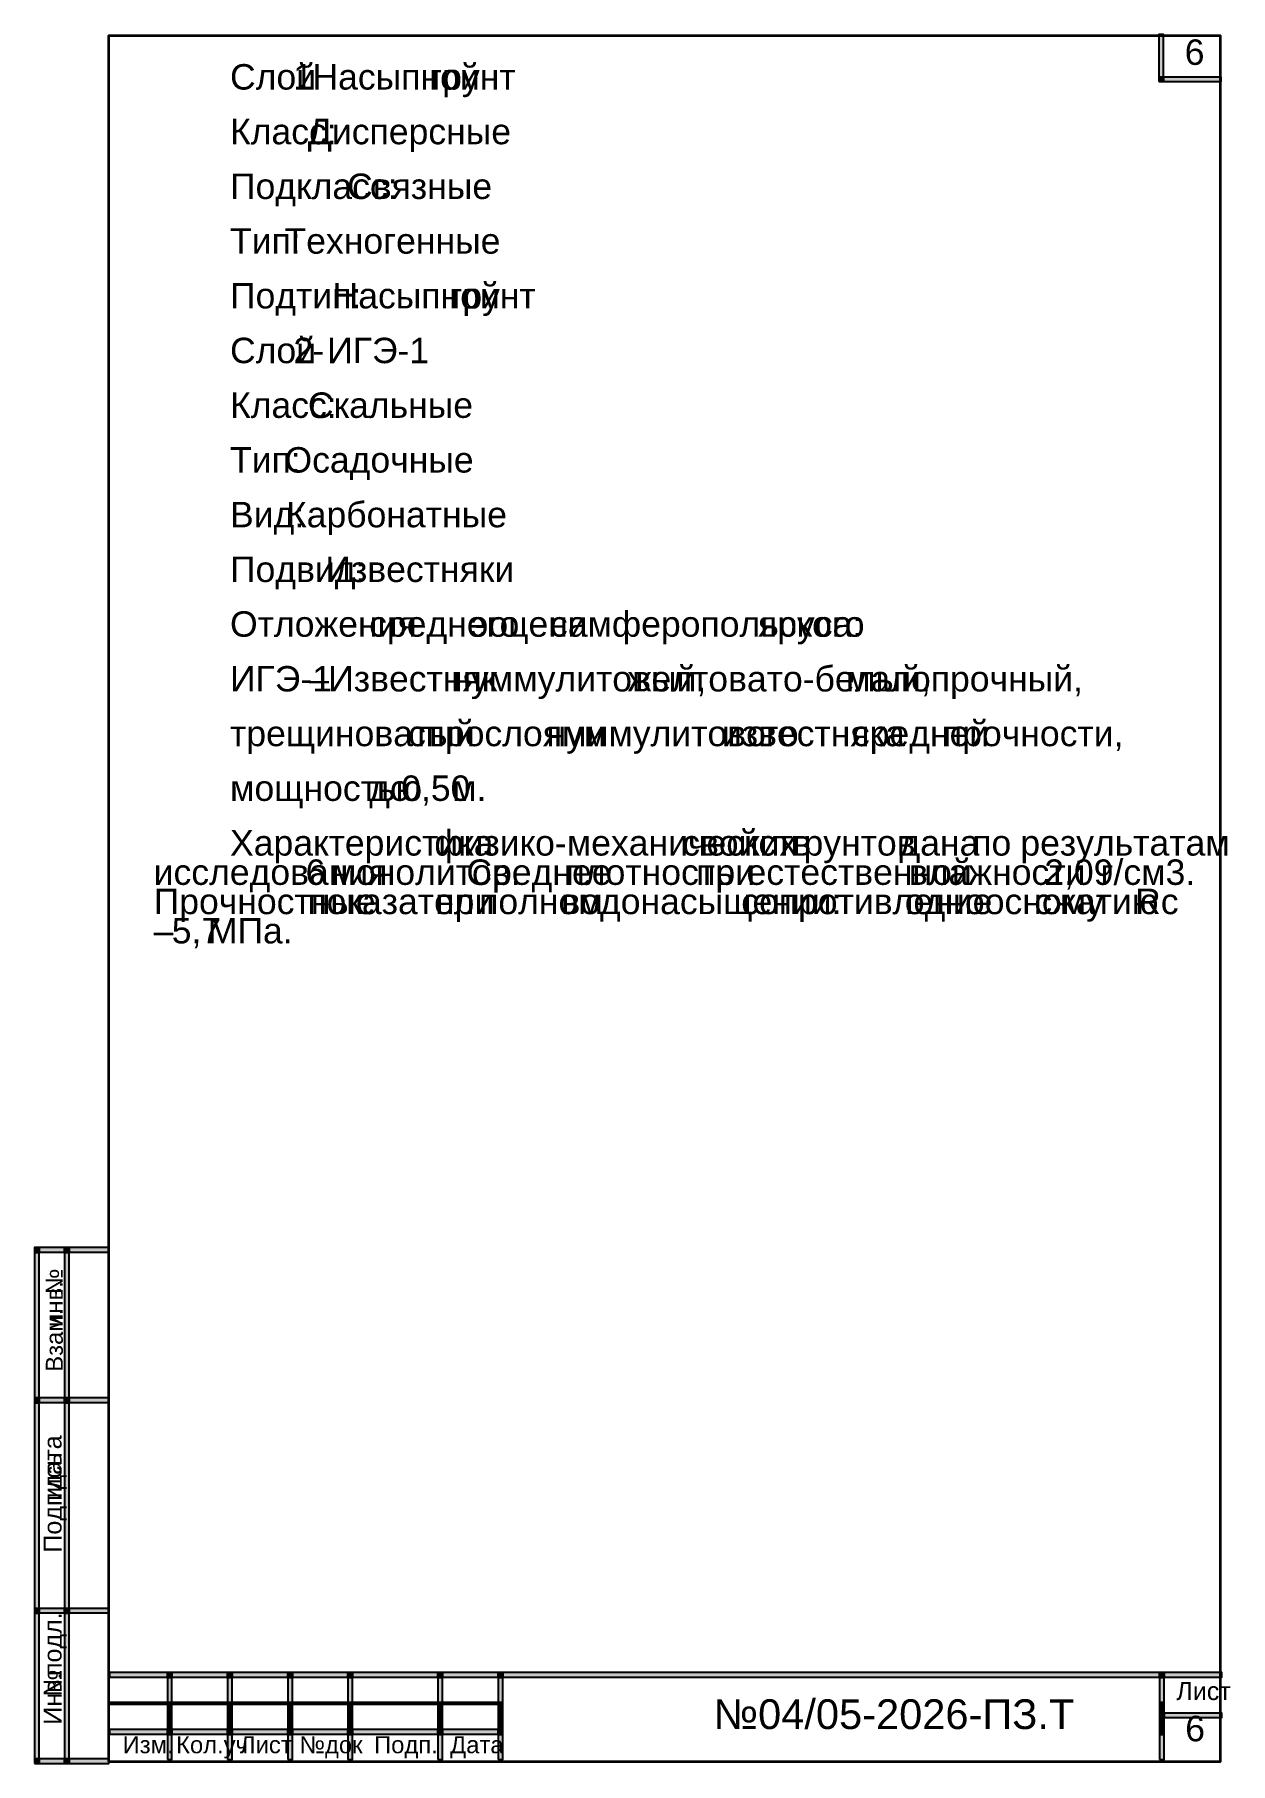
# Model space of a CAD drawing. Extents: x 8 to 21351, y 0 to 420.
# Drawn here: x 1557.8 to 1756.7, y 4.7 to 292.2 of the extents above; entities that cross this region are included whole.
import ezdxf

# ---------------------------------------------------------------- set-up
doc = ezdxf.new("R2010")
doc.units = 0
doc.layers.add('TEY_REVIEW_AXIS', color=7, linetype='Continuous')
doc.layers.add('TEY_REVIEW_LEADER', color=7, linetype='Continuous')
doc.styles.add('TEYPDFCAD_TEXT', font='arial.ttf')

msp = doc.modelspace()

# ---------------------------------------------------------------- hatches: boundary and pattern name
for points in [[(1744.81, 285.16), (1745.57, 285.16), (1745.57, 292.23), (1744.81, 292.23)], [(1744.81, 284.4), (1745.57, 284.4), (1745.57, 285.16), (1744.81, 285.16)], [(1744.81, 284.4), (1745.57, 284.4), (1745.57, 285.16), (1744.81, 285.16)], [(1745.57, 284.4), (1755.18, 284.4), (1755.18, 285.16), (1745.57, 285.16)], [(1557.78, 89.66), (1558.55, 89.66), (1558.55, 90.47), (1557.78, 90.47)], [(1557.78, 89.7), (1558.55, 89.7), (1558.55, 90.47), (1557.78, 90.47)], [(1557.78, 65.45), (1558.55, 65.45), (1558.55, 89.66), (1557.78, 89.66)], [(1558.55, 89.7), (1562.78, 89.7), (1562.78, 90.47), (1558.55, 90.47)], [(1562.78, 89.7), (1563.54, 89.7), (1563.54, 90.47), (1562.78, 90.47)], [(1562.78, 89.66), (1563.54, 89.66), (1563.54, 89.7), (1562.78, 89.7)], [(1562.78, 65.45), (1563.54, 65.45), (1563.54, 89.66), (1562.78, 89.66)], [(1563.54, 89.7), (1570.14, 89.7), (1570.14, 90.47), (1563.54, 90.47)], [(1557.78, 64.64), (1558.55, 64.64), (1558.55, 65.45), (1557.78, 65.45)], [(1557.78, 30.44), (1558.55, 30.44), (1558.55, 64.64), (1557.78, 64.64)], [(1558.55, 64.69), (1562.78, 64.69), (1562.78, 65.45), (1558.55, 65.45)], [(1562.78, 64.64), (1563.54, 64.64), (1563.54, 65.45), (1562.78, 65.45)], [(1562.78, 30.44), (1563.54, 30.44), (1563.54, 64.64), (1562.78, 64.64)], [(1563.54, 64.69), (1570.14, 64.69), (1570.14, 65.45), (1563.54, 65.45)], [(1557.78, 29.63), (1558.55, 29.63), (1558.55, 30.44), (1557.78, 30.44)], [(1557.78, 5.42), (1558.55, 5.42), (1558.55, 29.63), (1557.78, 29.63)], [(1558.55, 29.68), (1562.78, 29.68), (1562.78, 30.44), (1558.55, 30.44)], [(1562.78, 29.63), (1563.54, 29.63), (1563.54, 30.44), (1562.78, 30.44)], [(1562.78, 5.42), (1563.54, 5.42), (1563.54, 29.63), (1562.78, 29.63)], [(1563.54, 29.68), (1570.14, 29.68), (1570.14, 30.44), (1563.54, 30.44)], [(1570.27, 19.01), (1579.88, 19.01), (1579.88, 19.77), (1570.27, 19.77)], [(1579.88, 19.01), (1580.64, 19.01), (1580.64, 19.77), (1579.88, 19.77)], [(1579.88, 18.97), (1580.64, 18.97), (1580.64, 19.01), (1579.88, 19.01)], [(1579.88, 14.77), (1580.64, 14.77), (1580.64, 18.97), (1579.88, 18.97)], [(1580.64, 19.01), (1589.87, 19.01), (1589.87, 19.77), (1580.64, 19.77)], [(1589.87, 19.01), (1590.63, 19.01), (1590.63, 19.77), (1589.87, 19.77)], [(1589.87, 18.97), (1590.63, 18.97), (1590.63, 19.01), (1589.87, 19.01)], [(1589.87, 14.77), (1590.63, 14.77), (1590.63, 18.97), (1589.87, 18.97)], [(1590.63, 19.01), (1599.9, 19.01), (1599.9, 19.77), (1590.63, 19.77)], [(1599.9, 19.01), (1600.67, 19.01), (1600.67, 19.77), (1599.9, 19.77)], [(1599.9, 18.97), (1600.67, 18.97), (1600.67, 19.01), (1599.9, 19.01)], [(1599.9, 14.77), (1600.67, 14.77), (1600.67, 18.97), (1599.9, 18.97)], [(1600.67, 19.01), (1609.9, 19.01), (1609.9, 19.77), (1600.67, 19.77)], [(1609.9, 19.01), (1610.66, 19.01), (1610.66, 19.77), (1609.9, 19.77)], [(1609.9, 18.97), (1610.66, 18.97), (1610.66, 19.01), (1609.9, 19.01)], [(1609.9, 14.77), (1610.66, 14.77), (1610.66, 18.97), (1609.9, 18.97)], [(1610.66, 19.01), (1624.88, 19.01), (1624.88, 19.77), (1610.66, 19.77)], [(1624.88, 19.01), (1625.64, 19.01), (1625.64, 19.77), (1624.88, 19.77)], [(1624.88, 18.97), (1625.64, 18.97), (1625.64, 19.01), (1624.88, 19.01)], [(1624.88, 14.77), (1625.64, 14.77), (1625.64, 18.97), (1624.88, 18.97)], [(1625.64, 19.01), (1634.91, 19.01), (1634.91, 19.77), (1625.64, 19.77)], [(1634.91, 19.01), (1635.68, 19.01), (1635.68, 19.77), (1634.91, 19.77)], [(1634.91, 18.97), (1635.68, 18.97), (1635.68, 19.01), (1634.91, 19.01)], [(1634.91, 14.77), (1635.68, 14.77), (1635.68, 18.97), (1634.91, 18.97)], [(1635.68, 19.01), (1744.94, 19.01), (1744.94, 19.77), (1635.68, 19.77)], [(1744.94, 19.01), (1745.7, 19.01), (1745.7, 19.77), (1744.94, 19.77)], [(1744.94, 18.97), (1745.7, 18.97), (1745.7, 19.01), (1744.94, 19.01)], [(1744.94, 14.77), (1745.7, 14.77), (1745.7, 18.97), (1744.94, 18.97)], [(1745.7, 19.01), (1755.31, 19.01), (1755.31, 19.77), (1745.7, 19.77)], [(1570.27, 14.52), (1579.88, 14.52), (1579.88, 14.77), (1570.27, 14.77)], [(1579.88, 13.97), (1580.64, 13.97), (1580.64, 14.77), (1579.88, 14.77)], [(1580.64, 14.52), (1589.87, 14.52), (1589.87, 14.77), (1580.64, 14.77)], [(1589.87, 13.97), (1590.63, 13.97), (1590.63, 14.77), (1589.87, 14.77)], [(1590.63, 14.52), (1599.9, 14.52), (1599.9, 14.77), (1590.63, 14.77)], [(1599.9, 13.97), (1600.67, 13.97), (1600.67, 14.77), (1599.9, 14.77)], [(1600.67, 14.52), (1609.9, 14.52), (1609.9, 14.77), (1600.67, 14.77)], [(1609.9, 13.97), (1610.66, 13.97), (1610.66, 14.77), (1609.9, 14.77)], [(1610.66, 14.52), (1624.88, 14.52), (1624.88, 14.77), (1610.66, 14.77)], [(1624.88, 13.97), (1625.64, 13.97), (1625.64, 14.77), (1624.88, 14.77)], [(1625.64, 14.52), (1634.91, 14.52), (1634.91, 14.77), (1625.64, 14.77)], [(1634.91, 13.97), (1635.68, 13.97), (1635.68, 14.77), (1634.91, 14.77)], [(1744.94, 13.97), (1745.7, 13.97), (1745.7, 14.77), (1744.94, 14.77)], [(1579.88, 13.04), (1580.64, 13.04), (1580.64, 13.97), (1579.88, 13.97)], [(1579.88, 12.23), (1580.64, 12.23), (1580.64, 13.04), (1579.88, 13.04)], [(1579.88, 10.29), (1580.64, 10.29), (1580.64, 12.23), (1579.88, 12.23)], [(1589.87, 13.04), (1590.63, 13.04), (1590.63, 13.97), (1589.87, 13.97)], [(1589.87, 12.23), (1590.63, 12.23), (1590.63, 13.04), (1589.87, 13.04)], [(1589.87, 10.29), (1590.63, 10.29), (1590.63, 12.23), (1589.87, 12.23)], [(1599.9, 13.04), (1600.67, 13.04), (1600.67, 13.97), (1599.9, 13.97)], [(1599.9, 12.23), (1600.67, 12.23), (1600.67, 13.04), (1599.9, 13.04)], [(1599.9, 10.29), (1600.67, 10.29), (1600.67, 12.23), (1599.9, 12.23)], [(1609.9, 13.04), (1610.66, 13.04), (1610.66, 13.97), (1609.9, 13.97)], [(1609.9, 12.23), (1610.66, 12.23), (1610.66, 13.04), (1609.9, 13.04)], [(1609.9, 10.29), (1610.66, 10.29), (1610.66, 12.23), (1609.9, 12.23)], [(1624.88, 13.04), (1625.64, 13.04), (1625.64, 13.97), (1624.88, 13.97)], [(1624.88, 12.23), (1625.64, 12.23), (1625.64, 13.04), (1624.88, 13.04)], [(1624.88, 10.29), (1625.64, 10.29), (1625.64, 12.23), (1624.88, 12.23)], [(1634.91, 13.04), (1635.68, 13.04), (1635.68, 13.97), (1634.91, 13.97)], [(1634.91, 12.23), (1635.68, 12.23), (1635.68, 13.04), (1634.91, 13.04)], [(1634.91, 10.29), (1635.68, 10.29), (1635.68, 12.23), (1634.91, 12.23)], [(1744.94, 13.04), (1745.7, 13.04), (1745.7, 13.97), (1744.94, 13.97)], [(1744.94, 12.23), (1745.7, 12.23), (1745.7, 13.04), (1744.94, 13.04)], [(1744.94, 10.29), (1745.7, 10.29), (1745.7, 12.23), (1744.94, 12.23)], [(1745.7, 12.28), (1755.31, 12.28), (1755.31, 13.04), (1745.7, 13.04)], [(1570.27, 9.52), (1579.88, 9.52), (1579.88, 10.29), (1570.27, 10.29)], [(1579.88, 9.48), (1580.64, 9.48), (1580.64, 10.29), (1579.88, 10.29)], [(1579.88, 5.29), (1580.64, 5.29), (1580.64, 9.48), (1579.88, 9.48)], [(1580.64, 9.52), (1589.87, 9.52), (1589.87, 10.29), (1580.64, 10.29)], [(1589.87, 9.48), (1590.63, 9.48), (1590.63, 10.29), (1589.87, 10.29)], [(1589.87, 5.29), (1590.63, 5.29), (1590.63, 9.48), (1589.87, 9.48)], [(1590.63, 9.52), (1599.9, 9.52), (1599.9, 10.29), (1590.63, 10.29)], [(1599.9, 9.48), (1600.67, 9.48), (1600.67, 10.29), (1599.9, 10.29)], [(1599.9, 5.29), (1600.67, 5.29), (1600.67, 9.48), (1599.9, 9.48)], [(1600.67, 9.52), (1609.9, 9.52), (1609.9, 10.29), (1600.67, 10.29)], [(1609.9, 9.48), (1610.66, 9.48), (1610.66, 10.29), (1609.9, 10.29)], [(1609.9, 5.29), (1610.66, 5.29), (1610.66, 9.48), (1609.9, 9.48)], [(1610.66, 9.52), (1624.88, 9.52), (1624.88, 10.29), (1610.66, 10.29)], [(1624.88, 9.48), (1625.64, 9.48), (1625.64, 10.29), (1624.88, 10.29)], [(1624.88, 5.29), (1625.64, 5.29), (1625.64, 9.48), (1624.88, 9.48)], [(1625.64, 9.52), (1634.91, 9.52), (1634.91, 10.29), (1625.64, 10.29)], [(1634.91, 9.48), (1635.68, 9.48), (1635.68, 10.29), (1634.91, 10.29)], [(1634.91, 5.29), (1635.68, 5.29), (1635.68, 9.48), (1634.91, 9.48)], [(1744.94, 9.48), (1745.7, 9.48), (1745.7, 10.29), (1744.94, 10.29)], [(1744.94, 5.29), (1745.7, 5.29), (1745.7, 9.48), (1744.94, 9.48)], [(1557.78, 4.66), (1558.55, 4.66), (1558.55, 5.42), (1557.78, 5.42)], [(1557.78, 4.66), (1558.55, 4.66), (1558.55, 5.42), (1557.78, 5.42)], [(1558.55, 4.66), (1562.78, 4.66), (1562.78, 5.42), (1558.55, 5.42)], [(1562.78, 4.66), (1563.54, 4.66), (1563.54, 5.42), (1562.78, 5.42)], [(1563.54, 4.66), (1570.14, 4.66), (1570.14, 5.42), (1563.54, 5.42)]]:
    msp.add_hatch(color=256).paths.add_polyline_path(points)

# ---------------------------------------------------------------- linework, layer by layer
for points in [[(1744.81, 285.16), (1745.57, 285.16), (1745.57, 292.23), (1744.81, 292.23)], [(1744.81, 284.4), (1745.57, 284.4), (1745.57, 285.16), (1744.81, 285.16)], [(1744.81, 284.4), (1745.57, 284.4), (1745.57, 285.16), (1744.81, 285.16)], [(1745.57, 284.4), (1755.18, 284.4), (1755.18, 285.16), (1745.57, 285.16)], [(1557.78, 89.66), (1558.55, 89.66), (1558.55, 90.47), (1557.78, 90.47)], [(1557.78, 89.7), (1558.55, 89.7), (1558.55, 90.47), (1557.78, 90.47)], [(1557.78, 65.45), (1558.55, 65.45), (1558.55, 89.66), (1557.78, 89.66)], [(1558.55, 89.7), (1562.78, 89.7), (1562.78, 90.47), (1558.55, 90.47)], [(1562.78, 89.7), (1563.54, 89.7), (1563.54, 90.47), (1562.78, 90.47)], [(1562.78, 89.66), (1563.54, 89.66), (1563.54, 89.7), (1562.78, 89.7)], [(1562.78, 65.45), (1563.54, 65.45), (1563.54, 89.66), (1562.78, 89.66)], [(1563.54, 89.7), (1570.14, 89.7), (1570.14, 90.47), (1563.54, 90.47)], [(1557.78, 64.64), (1558.55, 64.64), (1558.55, 65.45), (1557.78, 65.45)], [(1557.78, 30.44), (1558.55, 30.44), (1558.55, 64.64), (1557.78, 64.64)], [(1558.55, 64.69), (1562.78, 64.69), (1562.78, 65.45), (1558.55, 65.45)], [(1562.78, 64.64), (1563.54, 64.64), (1563.54, 65.45), (1562.78, 65.45)], [(1562.78, 30.44), (1563.54, 30.44), (1563.54, 64.64), (1562.78, 64.64)], [(1563.54, 64.69), (1570.14, 64.69), (1570.14, 65.45), (1563.54, 65.45)], [(1557.78, 29.63), (1558.55, 29.63), (1558.55, 30.44), (1557.78, 30.44)], [(1557.78, 5.42), (1558.55, 5.42), (1558.55, 29.63), (1557.78, 29.63)], [(1558.55, 29.68), (1562.78, 29.68), (1562.78, 30.44), (1558.55, 30.44)], [(1562.78, 29.63), (1563.54, 29.63), (1563.54, 30.44), (1562.78, 30.44)], [(1562.78, 5.42), (1563.54, 5.42), (1563.54, 29.63), (1562.78, 29.63)], [(1563.54, 29.68), (1570.14, 29.68), (1570.14, 30.44), (1563.54, 30.44)], [(1570.27, 19.01), (1579.88, 19.01), (1579.88, 19.77), (1570.27, 19.77)], [(1579.88, 19.01), (1580.64, 19.01), (1580.64, 19.77), (1579.88, 19.77)], [(1579.88, 18.97), (1580.64, 18.97), (1580.64, 19.01), (1579.88, 19.01)], [(1579.88, 14.77), (1580.64, 14.77), (1580.64, 18.97), (1579.88, 18.97)], [(1580.64, 19.01), (1589.87, 19.01), (1589.87, 19.77), (1580.64, 19.77)], [(1589.87, 19.01), (1590.63, 19.01), (1590.63, 19.77), (1589.87, 19.77)], [(1589.87, 18.97), (1590.63, 18.97), (1590.63, 19.01), (1589.87, 19.01)], [(1589.87, 14.77), (1590.63, 14.77), (1590.63, 18.97), (1589.87, 18.97)], [(1590.63, 19.01), (1599.9, 19.01), (1599.9, 19.77), (1590.63, 19.77)], [(1599.9, 19.01), (1600.67, 19.01), (1600.67, 19.77), (1599.9, 19.77)], [(1599.9, 18.97), (1600.67, 18.97), (1600.67, 19.01), (1599.9, 19.01)], [(1599.9, 14.77), (1600.67, 14.77), (1600.67, 18.97), (1599.9, 18.97)], [(1600.67, 19.01), (1609.9, 19.01), (1609.9, 19.77), (1600.67, 19.77)], [(1609.9, 19.01), (1610.66, 19.01), (1610.66, 19.77), (1609.9, 19.77)], [(1609.9, 18.97), (1610.66, 18.97), (1610.66, 19.01), (1609.9, 19.01)], [(1609.9, 14.77), (1610.66, 14.77), (1610.66, 18.97), (1609.9, 18.97)], [(1610.66, 19.01), (1624.88, 19.01), (1624.88, 19.77), (1610.66, 19.77)], [(1624.88, 19.01), (1625.64, 19.01), (1625.64, 19.77), (1624.88, 19.77)], [(1624.88, 18.97), (1625.64, 18.97), (1625.64, 19.01), (1624.88, 19.01)], [(1624.88, 14.77), (1625.64, 14.77), (1625.64, 18.97), (1624.88, 18.97)], [(1625.64, 19.01), (1634.91, 19.01), (1634.91, 19.77), (1625.64, 19.77)], [(1634.91, 19.01), (1635.68, 19.01), (1635.68, 19.77), (1634.91, 19.77)], [(1634.91, 18.97), (1635.68, 18.97), (1635.68, 19.01), (1634.91, 19.01)], [(1634.91, 14.77), (1635.68, 14.77), (1635.68, 18.97), (1634.91, 18.97)], [(1635.68, 19.01), (1744.94, 19.01), (1744.94, 19.77), (1635.68, 19.77)], [(1744.94, 19.01), (1745.7, 19.01), (1745.7, 19.77), (1744.94, 19.77)], [(1744.94, 18.97), (1745.7, 18.97), (1745.7, 19.01), (1744.94, 19.01)], [(1744.94, 14.77), (1745.7, 14.77), (1745.7, 18.97), (1744.94, 18.97)], [(1745.7, 19.01), (1755.31, 19.01), (1755.31, 19.77), (1745.7, 19.77)], [(1570.27, 14.52), (1579.88, 14.52), (1579.88, 14.77), (1570.27, 14.77)], [(1579.88, 13.97), (1580.64, 13.97), (1580.64, 14.77), (1579.88, 14.77)], [(1580.64, 14.52), (1589.87, 14.52), (1589.87, 14.77), (1580.64, 14.77)], [(1589.87, 13.97), (1590.63, 13.97), (1590.63, 14.77), (1589.87, 14.77)], [(1590.63, 14.52), (1599.9, 14.52), (1599.9, 14.77), (1590.63, 14.77)], [(1599.9, 13.97), (1600.67, 13.97), (1600.67, 14.77), (1599.9, 14.77)], [(1600.67, 14.52), (1609.9, 14.52), (1609.9, 14.77), (1600.67, 14.77)], [(1609.9, 13.97), (1610.66, 13.97), (1610.66, 14.77), (1609.9, 14.77)], [(1610.66, 14.52), (1624.88, 14.52), (1624.88, 14.77), (1610.66, 14.77)], [(1624.88, 13.97), (1625.64, 13.97), (1625.64, 14.77), (1624.88, 14.77)], [(1625.64, 14.52), (1634.91, 14.52), (1634.91, 14.77), (1625.64, 14.77)], [(1634.91, 13.97), (1635.68, 13.97), (1635.68, 14.77), (1634.91, 14.77)], [(1744.94, 13.97), (1745.7, 13.97), (1745.7, 14.77), (1744.94, 14.77)], [(1579.88, 13.04), (1580.64, 13.04), (1580.64, 13.97), (1579.88, 13.97)], [(1579.88, 12.23), (1580.64, 12.23), (1580.64, 13.04), (1579.88, 13.04)], [(1579.88, 10.29), (1580.64, 10.29), (1580.64, 12.23), (1579.88, 12.23)], [(1589.87, 13.04), (1590.63, 13.04), (1590.63, 13.97), (1589.87, 13.97)], [(1589.87, 12.23), (1590.63, 12.23), (1590.63, 13.04), (1589.87, 13.04)], [(1589.87, 10.29), (1590.63, 10.29), (1590.63, 12.23), (1589.87, 12.23)], [(1599.9, 13.04), (1600.67, 13.04), (1600.67, 13.97), (1599.9, 13.97)], [(1599.9, 12.23), (1600.67, 12.23), (1600.67, 13.04), (1599.9, 13.04)], [(1599.9, 10.29), (1600.67, 10.29), (1600.67, 12.23), (1599.9, 12.23)], [(1609.9, 13.04), (1610.66, 13.04), (1610.66, 13.97), (1609.9, 13.97)], [(1609.9, 12.23), (1610.66, 12.23), (1610.66, 13.04), (1609.9, 13.04)], [(1609.9, 10.29), (1610.66, 10.29), (1610.66, 12.23), (1609.9, 12.23)], [(1624.88, 13.04), (1625.64, 13.04), (1625.64, 13.97), (1624.88, 13.97)], [(1624.88, 12.23), (1625.64, 12.23), (1625.64, 13.04), (1624.88, 13.04)], [(1624.88, 10.29), (1625.64, 10.29), (1625.64, 12.23), (1624.88, 12.23)], [(1634.91, 13.04), (1635.68, 13.04), (1635.68, 13.97), (1634.91, 13.97)], [(1634.91, 12.23), (1635.68, 12.23), (1635.68, 13.04), (1634.91, 13.04)], [(1634.91, 10.29), (1635.68, 10.29), (1635.68, 12.23), (1634.91, 12.23)], [(1744.94, 13.04), (1745.7, 13.04), (1745.7, 13.97), (1744.94, 13.97)], [(1744.94, 12.23), (1745.7, 12.23), (1745.7, 13.04), (1744.94, 13.04)], [(1744.94, 10.29), (1745.7, 10.29), (1745.7, 12.23), (1744.94, 12.23)], [(1745.7, 12.28), (1755.31, 12.28), (1755.31, 13.04), (1745.7, 13.04)], [(1570.27, 9.52), (1579.88, 9.52), (1579.88, 10.29), (1570.27, 10.29)], [(1579.88, 9.48), (1580.64, 9.48), (1580.64, 10.29), (1579.88, 10.29)], [(1579.88, 5.29), (1580.64, 5.29), (1580.64, 9.48), (1579.88, 9.48)], [(1580.64, 9.52), (1589.87, 9.52), (1589.87, 10.29), (1580.64, 10.29)], [(1589.87, 9.48), (1590.63, 9.48), (1590.63, 10.29), (1589.87, 10.29)], [(1589.87, 5.29), (1590.63, 5.29), (1590.63, 9.48), (1589.87, 9.48)], [(1590.63, 9.52), (1599.9, 9.52), (1599.9, 10.29), (1590.63, 10.29)], [(1599.9, 9.48), (1600.67, 9.48), (1600.67, 10.29), (1599.9, 10.29)], [(1599.9, 5.29), (1600.67, 5.29), (1600.67, 9.48), (1599.9, 9.48)], [(1600.67, 9.52), (1609.9, 9.52), (1609.9, 10.29), (1600.67, 10.29)], [(1609.9, 9.48), (1610.66, 9.48), (1610.66, 10.29), (1609.9, 10.29)], [(1609.9, 5.29), (1610.66, 5.29), (1610.66, 9.48), (1609.9, 9.48)], [(1610.66, 9.52), (1624.88, 9.52), (1624.88, 10.29), (1610.66, 10.29)], [(1624.88, 9.48), (1625.64, 9.48), (1625.64, 10.29), (1624.88, 10.29)], [(1624.88, 5.29), (1625.64, 5.29), (1625.64, 9.48), (1624.88, 9.48)], [(1625.64, 9.52), (1634.91, 9.52), (1634.91, 10.29), (1625.64, 10.29)], [(1634.91, 9.48), (1635.68, 9.48), (1635.68, 10.29), (1634.91, 10.29)], [(1634.91, 5.29), (1635.68, 5.29), (1635.68, 9.48), (1634.91, 9.48)], [(1744.94, 9.48), (1745.7, 9.48), (1745.7, 10.29), (1744.94, 10.29)], [(1744.94, 5.29), (1745.7, 5.29), (1745.7, 9.48), (1744.94, 9.48)], [(1557.78, 4.66), (1558.55, 4.66), (1558.55, 5.42), (1557.78, 5.42)], [(1557.78, 4.66), (1558.55, 4.66), (1558.55, 5.42), (1557.78, 5.42)], [(1558.55, 4.66), (1562.78, 4.66), (1562.78, 5.42), (1558.55, 5.42)], [(1562.78, 4.66), (1563.54, 4.66), (1563.54, 5.42), (1562.78, 5.42)], [(1563.54, 4.66), (1570.14, 4.66), (1570.14, 5.42), (1563.54, 5.42)]]:
    msp.add_lwpolyline(points, close=True)
at = {"layer": 'TEY_REVIEW_AXIS', "lineweight": 35}
msp.add_lwpolyline([(1570.08, 5), (1755.08, 5), (1755.08, 292), (1570.08, 292)], close=True, dxfattribs=at)

# ---------------------------------------------------------------- texts
at = {"color": 7, "style": 'TEYPDFCAD_TEXT'}
for s, height, p in [('Насыпной', 4.233, (1604.01, 283.08)), ('1', 4.23, (1600.84, 283.08)), ('грунт', 4.233, (1623.44, 283.08)), ('Класс:', 4.233, (1590.3, 273.98)), ('Дисперсные', 4.233, (1603.25, 273.98)), ('Подкласс:', 4.233, (1590.3, 264.88)), ('Связные', 4.233, (1609.77, 264.88)), ('Тип:', 4.233, (1590.3, 255.78)), ('Техногенные', 4.2333, (1599.36, 255.78)), ('Подтип:', 4.233, (1590.3, 246.68)), ('Насыпной', 4.233, (1607.36, 246.68)), ('грунт', 4.233, (1626.79, 246.68)), ('Слой', 4.233, (1590.3, 237.57)), ('2', 4.23, (1600.84, 237.57)), ('ИГЭ-1', 4.233, (1606.47, 237.57)), ('-', 4.23, (1604.01, 237.57)), ('Класс:', 4.233, (1590.3, 228.47)), ('Скальные', 4.233, (1603.25, 228.47)), ('Тип:', 4.233, (1590.3, 219.37)), ('Осадочные', 4.233, (1599.36, 219.37)), ('Вид:', 4.233, (1590.3, 210.27)), ('Карбонатные', 4.2333, (1599.61, 210.27)), ('Подвид:', 4.233, (1590.3, 201.17)), ('Известняки', 4.233, (1606.17, 201.17)), ('Отложения', 4.233, (1590.3, 192.07)), ('симферопольского', 4.2333, (1643.51, 192.07)), ('среднего', 4.233, (1613.45, 192.07)), ('эоцена', 4.233, (1630.26, 192.07)), ('яруса:', 4.233, (1678.13, 192.07)), ('ИГЭ-1', 4.233, (1590.3, 182.96)), ('Известняк', 4.233, (1606.64, 182.96)), ('нуммулитовый,', 4.2333, (1627.12, 182.96)), ('желтовато-белый,', 4.2333, (1656.46, 182.96)), ('малопрочный,', 4.2333, (1692.78, 182.96)), ('–', 4.23, (1603.46, 182.96)), ('трещиноватый', 4.2333, (1590.3, 173.86)), ('средней', 4.233, (1693.76, 173.86)), ('с', 4.23, (1619.93, 173.86)), ('прослоями', 4.233, (1622.85, 173.86)), ('нуммулитового', 4.2333, (1642.96, 173.86)), ('известняка', 4.233, (1672.13, 173.86)), ('прочности,', 4.233, (1708.91, 173.86)), ('мощностью', 4.233, (1590.3, 164.76)), ('до', 4.233, (1613.45, 164.76)), ('0,50', 4.233, (1618.78, 164.76)), ('м.', 4.233, (1627.25, 164.76)), ('Характеристика', 4.2333, (1590.3, 155.66)), ('физико-механических', 4.2333, (1624.29, 155.66)), ('свойств', 4.233, (1665.52, 155.66)), ('грунтов', 4.233, (1683.55, 155.66)), ('дана', 4.233, (1701.67, 155.66)), ('по', 4.233, (1713.78, 155.66)), ('результатам', 4.2333, (1721.78, 155.66)), ('естественной', 4.2333, (1676.23, 150.79)), ('исследования', 4.2333, (1577.6, 150.79)), ('6', 4.23, (1602.87, 150.79)), ('монолитов.', 4.233, (1607.18, 150.79)), ('Среднее', 4.233, (1629.62, 150.79)), ('плотность', 4.233, (1646.13, 150.79)), ('при', 4.233, (1667.85, 150.79)), ('влажности', 4.233, (1703.24, 150.79)), ('2,09', 4.233, (1725.76, 150.79)), ('г/см3.', 4.233, (1735.12, 150.79)), ('Прочностные', 4.2333, (1577.6, 145.92)), ('Rc', 4.233, (1740.88, 145.92)), ('показатели', 4.233, (1603.17, 145.92)), ('при', 4.233, (1624.46, 145.92)), ('полном', 4.233, (1631.74, 145.92)), ('водонасыщении:', 4.2333, (1645.42, 145.92)), ('сопротивление', 4.2333, (1675.35, 145.92)), ('одноосному', 4.233, (1702.56, 145.92)), ('сжатию', 4.233, (1724.11, 145.92)), ('5,7', 4.233, (1580.6, 141.05)), ('МПа.', 4.233, (1586.61, 141.05)), ('–', 4.23, (1577.6, 141.05)), ('Лист', 2.988, (1747.73, 15.2)), ('№04/05-2026-ПЗ.Т', 4.953, (1670.73, 10.37)), ('Кол.уч', 2.836, (1581.32, 6.35)), ('Лист', 2.836, (1591.95, 6.35)), ('№док', 2.836, (1601.85, 6.35)), ('Подп.', 2.836, (1614.26, 6.35)), ('Дата', 2.836, (1626.91, 6.35))]:
    msp.add_text(s, height=height, dxfattribs=at).set_placement(p)
for s, height, p in [('№', 2.84, (1562.48, 82.72)), ('инв.', 2.836, (1562.48, 77.26)), ('Взам.', 2.836, (1562.48, 69.81)), ('дата', 2.988, (1562.27, 50.24)), ('Подпись', 2.988, (1562.27, 39.71)), ('и', 2.99, (1562.27, 48.34)), ('подл.', 2.988, (1562.27, 19.18)), ('№', 2.99, (1562.27, 15.79)), ('Инв.', 2.988, (1562.27, 11.09))]:
    msp.add_text(s, height=height, rotation=90, dxfattribs=at).set_placement(p)
at = {"layer": 'TEY_REVIEW_LEADER', "color": 7, "style": 'TEYPDFCAD_TEXT'}
for s, height, p in [('6', 4.23, (1749.13, 287.19)), ('Слой', 4.233, (1590.3, 283.08)), ('6', 4.23, (1749.21, 8.34)), ('Изм.', 2.836, (1572.43, 6.35))]:
    msp.add_text(s, height=height, dxfattribs=at).set_placement(p)

doc.saveas('drawing.dxf')
